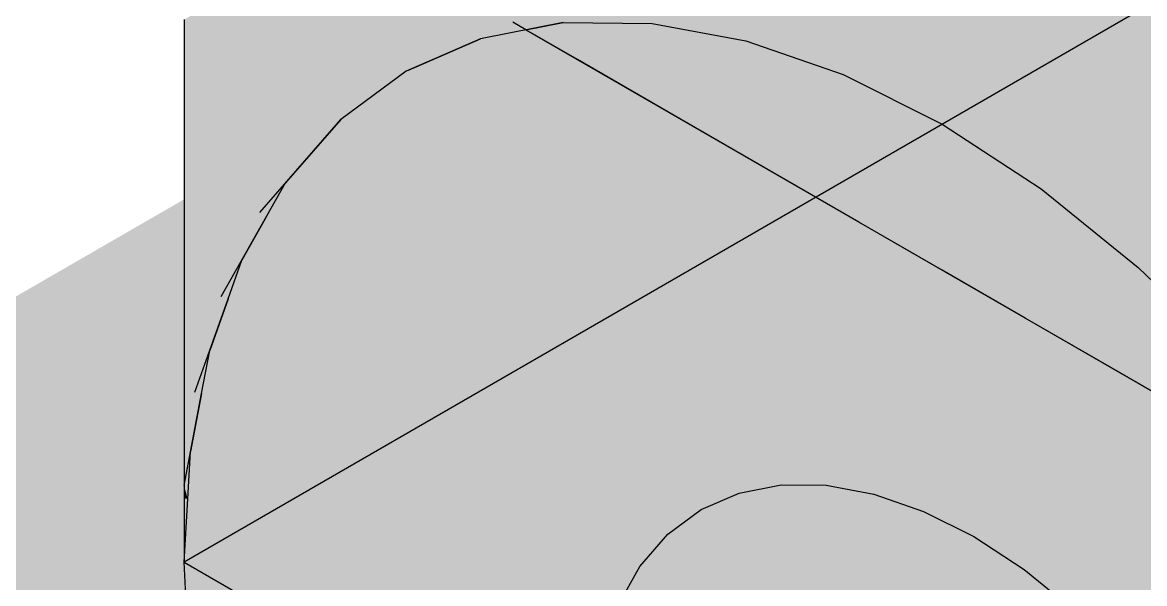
# Model space of a CAD drawing. Extents: x 0 to 297, y 0 to 210.
# Drawn here: x 206.73 to 219.28, y 143.83 to 150.1 of the extents above; entities that cross this region are included whole.
import ezdxf

# ---------------------------------------------------------------- set-up
doc = ezdxf.new("R2010")
doc.units = 0
doc.layers.add('SOMBRA', color=8, linetype='CONTINUOUS')
doc.layers.add('VISIBLE', color=7, linetype='CONTINUOUS')

msp = doc.modelspace()

# ---------------------------------------------------------------- linework, layer by layer
at = {"layer": 'SOMBRA', "color": 253}
for points in [[(260.8315, 174.9701), (265.8094, 177.1344), (208.5337, 144.0663)], [(260.8315, 174.9701), (208.5337, 144.9238), (259.7943, 174.5191)], [(260.8315, 174.9701), (208.5337, 144.0663), (208.5337, 144.7759)], [(260.8315, 174.9701), (208.5337, 144.7759), (208.5337, 144.9238)], [(208.5337, 144.9238), (254.9197, 172.3997), (259.7943, 174.5191)], [(208.5337, 145.6187), (252.3231, 171.2707), (254.9197, 172.3997)], [(208.5337, 144.9238), (208.5337, 145.6187), (254.9197, 172.3997)], [(208.5337, 145.9889), (250.1163, 170.3112), (252.3231, 171.2707)], [(208.5337, 145.6187), (208.5337, 145.9889), (252.3231, 171.2707)], [(208.5337, 146.3035), (245.225, 168.1845), (250.1163, 170.3112)], [(208.5337, 145.9889), (208.5337, 146.3035), (250.1163, 170.3112)], [(208.5337, 147.0007), (243.9345, 167.6233), (245.225, 168.1845)], [(208.5337, 146.3035), (208.5337, 147.0007), (245.225, 168.1845)], [(208.5337, 147.1847), (240.1641, 165.984), (243.9345, 167.6233)], [(208.5337, 147.0007), (208.5337, 147.1847), (243.9345, 167.6233)], [(208.5337, 147.7222), (235.3761, 163.9022), (240.1641, 165.984)], [(208.5337, 147.1847), (208.5337, 147.7222), (240.1641, 165.984)], [(208.5337, 148.4048), (234.8636, 163.6794), (235.3761, 163.9022)], [(208.5337, 147.7222), (208.5337, 148.4048), (235.3761, 163.9022)], [(208.5337, 148.4778), (229.249, 161.2382), (234.8636, 163.6794)], [(208.5337, 148.4048), (208.5337, 148.4778), (234.8636, 163.6794)], [(208.5337, 149.2782), (223.2339, 158.6229), (229.249, 161.2382)], [(208.5337, 148.4778), (208.5337, 149.2782), (229.249, 161.2382)], [(208.5337, 149.2782), (208.5337, 150.1357), (223.2339, 158.6229)], [(212.3612, 150.0215), (212.7764, 150.1021), (212.9365, 149.6893)], [(212.7764, 150.1021), (214.0901, 149.0233), (212.9365, 149.6893)], [(212.7764, 150.1021), (213.7719, 150.0942), (214.0901, 149.0233)], [(213.7719, 150.0942), (215.1243, 148.4262), (214.0901, 149.0233)], [(213.7719, 150.0942), (214.8229, 149.8994), (215.1243, 148.4262)], [(214.8229, 149.8994), (216.0881, 147.8698), (215.1243, 148.4262)], [(214.8229, 149.8994), (215.9115, 149.5209), (216.0881, 147.8698)], [(215.9115, 149.5209), (217.019, 147.3323), (216.0881, 147.8698)], [(215.9115, 149.5209), (217.019, 148.9653), (217.019, 147.3323)], [(217.019, 148.9653), (217.95, 146.7948), (217.019, 147.3323)], [(217.019, 148.9653), (218.1266, 148.242), (217.95, 146.7948)], [(218.1266, 148.242), (218.9137, 146.2384), (217.95, 146.7948)], [(218.1266, 148.242), (219.2152, 147.3635), (218.9137, 146.2384)], [(219.2152, 147.3635), (219.948, 145.6413), (218.9137, 146.2384)], [(219.2152, 147.3635), (220.2662, 146.3447), (219.948, 145.6413)], [(221.2617, 145.2031), (220.2662, 146.3447), (208.9525, 139.8127)], [(197.2617, 138.2436), (208.6063, 145.3033), (203.749, 141.9891)], [(197.2617, 138.2436), (197.2926, 138.7713), (208.6063, 145.3033)], [(203.749, 141.9891), (208.6063, 145.3033), (208.5754, 144.7756)], [(209.948, 138.6712), (221.2617, 145.2031), (208.9525, 139.8127)], [(222.1845, 143.9583), (221.2617, 145.2031), (209.948, 138.6712)], [(203.749, 141.9891), (208.5754, 144.7756), (208.5337, 144.0663)], [(203.749, 141.9891), (208.5337, 144.0663), (197.22, 137.5344)], [(197.251, 136.9709), (197.22, 137.5344), (208.5337, 144.0663)], [(197.251, 136.9709), (208.5337, 144.0663), (203.7384, 140.7164)], [(203.7384, 140.7164), (208.5337, 144.0663), (208.5647, 143.5029)], [(208.5647, 143.5029), (208.5337, 144.0663), (209.2718, 143.6402)], [(210.8708, 137.4263), (222.1845, 143.9583), (209.948, 138.6712)], [(223.019, 142.6314), (222.1845, 143.9583), (210.8708, 137.4263)]]:
    msp.add_solid(points, dxfattribs=at)
at = {"layer": 'SOMBRA', "color": 252}
for points in [[(211.7628, 145.0784), (208.5337, 144.0663), (265.8094, 177.1344)], [(211.7628, 145.0784), (265.8094, 177.1344), (266.5475, 176.7083)], [(217.0975, 146.7504), (211.7628, 145.0784), (266.5475, 176.7083)], [(217.0975, 146.7504), (266.5475, 176.7083), (267.7668, 176.0043)], [(220.6109, 147.8515), (217.0975, 146.7504), (267.7668, 176.0043)], [(208.5337, 150.1357), (208.5337, 149.2782), (210.8912, 149.736)], [(208.5337, 150.1357), (210.8912, 149.736), (210.5285, 150.1199)], [(212.3612, 150.0215), (210.5285, 150.1199), (210.8912, 149.736)], [(212.3612, 150.0215), (212.2139, 150.1066), (210.5285, 150.1199)], [(211.8535, 149.9229), (210.8912, 149.736), (211.0465, 149.5716)], [(208.5337, 149.2782), (211.0465, 149.5716), (210.8912, 149.736)], [(212.7057, 141.6577), (226.4574, 149.6839), (226.7859, 149.7869)], [(221.6859, 136.8812), (213.0592, 141.8618), (226.7859, 149.7869)], [(212.6306, 141.701), (225.771, 149.4688), (226.4574, 149.6839)], [(212.7057, 141.6577), (212.6306, 141.701), (226.4574, 149.6839)], [(208.5337, 149.2782), (208.5337, 148.4778), (211.0465, 149.5716)], [(208.5337, 148.4778), (209.0838, 148.1288), (211.019, 149.5596)], [(212.4737, 141.7916), (224.6611, 149.1209), (225.771, 149.4688)], [(212.6306, 141.701), (212.4737, 141.7916), (225.771, 149.4688)], [(212.22, 141.9381), (223.0096, 148.6033), (224.6611, 149.1209)], [(212.4737, 141.7916), (212.22, 141.9381), (224.6611, 149.1209)], [(209.0838, 148.1288), (209.3834, 147.9785), (210.2872, 149.0186)], [(211.8425, 142.156), (220.6109, 147.8515), (223.0096, 148.6033)], [(212.22, 141.9381), (211.8425, 142.156), (223.0096, 148.6033)], [(208.5337, 148.4778), (208.5337, 148.4048), (209.0838, 148.1288)], [(208.5337, 148.4048), (208.5337, 147.7222), (209.0838, 148.1288)], [(209.3834, 147.9785), (209.4611, 147.9395), (209.6706, 148.309)], [(209.0838, 148.1288), (208.5337, 147.1847), (208.6565, 147.142)], [(209.0838, 148.1288), (208.5337, 147.7222), (208.5337, 147.1847)], [(209.0838, 148.1288), (208.6565, 147.142), (209.3834, 147.9785)], [(209.3834, 147.9785), (208.6565, 147.142), (208.951, 147.0396)], [(209.3834, 147.9785), (208.951, 147.0396), (209.4611, 147.9395)], [(211.2942, 142.4725), (217.0975, 146.7504), (220.6109, 147.8515)], [(211.8425, 142.156), (211.2942, 142.4725), (220.6109, 147.8515)], [(208.951, 147.0396), (209.0275, 147.0131), (209.1797, 147.4429)], [(208.5337, 147.1847), (208.5337, 147.0007), (208.6565, 147.142)], [(208.6565, 147.142), (208.5337, 147.0007), (208.5337, 146.3035)], [(208.6565, 147.142), (208.5337, 146.3035), (208.951, 147.0396)], [(208.951, 147.0396), (208.5337, 145.9889), (208.6567, 145.9661)], [(208.951, 147.0396), (208.5337, 146.3035), (208.5337, 145.9889)], [(208.951, 147.0396), (208.6567, 145.9661), (209.0275, 147.0131)], [(210.4912, 142.9362), (211.7628, 145.0784), (217.0975, 146.7504)], [(211.2942, 142.4725), (210.4912, 142.9362), (217.0975, 146.7504)], [(208.6567, 145.9661), (208.7305, 145.9524), (208.8229, 146.4353)], [(208.5337, 145.9889), (208.5337, 145.6187), (208.6567, 145.9661)], [(208.6567, 145.9661), (208.5337, 145.6187), (208.5337, 144.9238)], [(208.6567, 145.9661), (208.5337, 144.9238), (208.7305, 145.9524)], [(208.5337, 144.9238), (208.5754, 144.7756), (208.6063, 145.3033)], [(209.2718, 143.6402), (208.5337, 144.0663), (211.7628, 145.0784)], [(210.4912, 142.9362), (209.2718, 143.6402), (211.7628, 145.0784)], [(208.5337, 144.9238), (208.5337, 144.7759), (208.5754, 144.7756)], [(217.3726, 139.3715), (214.7468, 144.8389), (214.3226, 144.6542)], [(214.3912, 144.6339), (214.3226, 144.6542), (214.7468, 144.8389)], [(214.3912, 144.6339), (214.7468, 144.8389), (214.3932, 144.6347)], [(214.8601, 144.7254), (214.3932, 144.6347), (214.7468, 144.8389)], [(217.3726, 139.3715), (215.2159, 144.93), (214.7468, 144.8389)], [(214.8601, 144.7254), (214.7468, 144.8389), (215.2159, 144.93)], [(214.8601, 144.7254), (215.2159, 144.93), (214.8624, 144.7259)], [(215.366, 144.7219), (214.8624, 144.7259), (215.2159, 144.93)], [(217.3726, 139.3715), (215.7219, 144.926), (215.2159, 144.93)], [(215.366, 144.7219), (215.2159, 144.93), (215.7219, 144.926)], [(215.366, 144.7219), (215.7219, 144.926), (215.3684, 144.7218)], [(215.9001, 144.6233), (215.3684, 144.7218), (215.7219, 144.926)], [(217.3726, 139.3715), (216.2562, 144.8269), (215.7219, 144.926)], [(215.9001, 144.6233), (215.7219, 144.926), (216.2562, 144.8269)], [(215.9001, 144.6233), (216.2562, 144.8269), (215.9027, 144.6228)], [(216.4534, 144.4313), (215.9027, 144.6228), (216.2562, 144.8269)], [(217.3726, 139.3715), (216.8096, 144.6345), (216.2562, 144.8269)], [(216.4534, 144.4313), (216.2562, 144.8269), (216.8096, 144.6345)], [(214.8601, 144.7254), (203.0795, 138.1028), (214.3932, 144.6347)], [(214.8601, 144.7254), (203.4744, 138.1795), (203.0795, 138.1028)], [(203.4744, 138.1795), (214.8601, 144.7254), (214.8624, 144.7259)], [(203.4744, 138.1795), (214.8624, 144.7259), (203.5486, 138.1939)], [(215.366, 144.7219), (203.5486, 138.1939), (214.8624, 144.7259)], [(215.366, 144.7219), (203.9746, 138.1905), (203.5486, 138.1939)], [(203.9746, 138.1905), (215.366, 144.7219), (215.3684, 144.7218)], [(203.9746, 138.1905), (215.3684, 144.7218), (204.0547, 138.1899)], [(215.9001, 144.6233), (204.0547, 138.1899), (215.3684, 144.7218)], [(208.5337, 144.7759), (208.5337, 144.0663), (208.5754, 144.7756)], [(214.3912, 144.6339), (202.6553, 137.9181), (213.969, 144.4501)], [(214.3912, 144.6339), (203.0124, 138.0736), (202.6553, 137.9181)], [(203.0124, 138.0736), (214.3912, 144.6339), (214.3932, 144.6347)], [(203.0124, 138.0736), (214.3932, 144.6347), (203.0795, 138.1028)], [(215.9001, 144.6233), (204.5044, 138.1065), (204.0547, 138.1899)], [(204.5044, 138.1065), (215.9001, 144.6233), (215.9027, 144.6228)], [(204.5044, 138.1065), (215.9027, 144.6228), (204.5889, 138.0908)], [(216.4534, 144.4313), (204.5889, 138.0908), (215.9027, 144.6228)], [(217.3726, 139.3715), (214.3226, 144.6542), (213.9506, 144.3792)], [(213.9672, 144.4488), (213.9506, 144.3792), (214.3226, 144.6542)], [(213.9672, 144.4488), (214.3226, 144.6542), (213.969, 144.4501)], [(214.3912, 144.6339), (213.969, 144.4501), (214.3226, 144.6542)], [(216.4534, 144.4313), (216.8096, 144.6345), (216.456, 144.4304)], [(217.0163, 144.1493), (216.456, 144.4304), (216.8096, 144.6345)], [(217.3726, 139.3715), (217.3726, 144.3521), (216.8096, 144.6345)], [(217.0163, 144.1493), (216.8096, 144.6345), (217.3726, 144.3521)], [(213.9672, 144.4488), (202.2833, 137.6431), (213.597, 144.1751)], [(213.9672, 144.4488), (202.5965, 137.8746), (202.2833, 137.6431)], [(202.5965, 137.8746), (213.9672, 144.4488), (213.969, 144.4501)], [(202.5965, 137.8746), (213.969, 144.4501), (202.6553, 137.9181)], [(213.9672, 144.4488), (213.597, 144.1751), (213.9506, 144.3792)], [(216.4534, 144.4313), (205.0547, 137.9289), (204.5889, 138.0908)], [(205.0547, 137.9289), (216.4534, 144.4313), (216.456, 144.4304)], [(205.0547, 137.9289), (216.456, 144.4304), (205.1423, 137.8984)], [(217.0163, 144.1493), (205.1423, 137.8984), (216.456, 144.4304)], [(213.5955, 144.1733), (213.6371, 144.0185), (213.9506, 144.3792)], [(213.5955, 144.1733), (213.9506, 144.3792), (213.597, 144.1751)], [(217.3726, 139.3715), (213.9506, 144.3792), (213.6371, 144.0185)], [(217.0163, 144.1493), (217.3726, 144.3521), (217.019, 144.148)], [(217.5793, 143.7821), (217.019, 144.148), (217.3726, 144.3521)], [(217.3726, 139.3715), (217.9356, 143.9844), (217.3726, 144.3521)], [(217.5793, 143.7821), (217.3726, 144.3521), (217.9356, 143.9844)], [(213.5955, 144.1733), (201.9698, 137.2824), (213.2836, 143.8143)], [(213.5955, 144.1733), (202.2337, 137.586), (201.9698, 137.2824)], [(202.2337, 137.586), (213.5955, 144.1733), (213.597, 144.1751)], [(202.2337, 137.586), (213.597, 144.1751), (202.2833, 137.6431)], [(217.0163, 144.1493), (205.6162, 137.6607), (205.1423, 137.8984)], [(205.6162, 137.6607), (217.0163, 144.1493), (217.019, 144.148)], [(205.6162, 137.6607), (217.019, 144.148), (205.7053, 137.616)], [(217.5793, 143.7821), (205.7053, 137.616), (217.019, 144.148)], [(213.5955, 144.1733), (213.2836, 143.8143), (213.6371, 144.0185)], [(213.2824, 143.8122), (213.3876, 143.5782), (213.6371, 144.0185)], [(213.2824, 143.8122), (213.6371, 144.0185), (213.2836, 143.8143)], [(217.3726, 139.3715), (213.6371, 144.0185), (213.3876, 143.5782)], [(217.3726, 139.3715), (218.489, 143.5378), (217.9356, 143.9844)], [(217.5793, 143.7821), (217.9356, 143.9844), (217.582, 143.7803)], [(218.1328, 143.3359), (217.582, 143.7803), (217.9356, 143.9844)], [(218.1328, 143.3359), (217.9356, 143.9844), (218.489, 143.5378)]]:
    msp.add_solid(points, dxfattribs=at)
at = {"layer": 'SOMBRA', "color": 254}
for points in [[(212.2139, 150.1066), (212.3612, 150.0215), (256.7191, 175.6315)], [(212.3612, 150.0215), (234.5946, 152.1012), (256.7191, 175.6315)], [(212.3612, 150.0215), (221.6768, 144.6431), (234.5946, 152.1012)], [(212.7764, 150.1021), (211.8535, 149.9229), (200.5398, 143.3909)], [(201.4627, 143.5701), (212.7764, 150.1021), (200.5398, 143.3909)], [(213.7719, 150.0942), (212.7764, 150.1021), (201.4627, 143.5701)], [(202.4581, 143.5623), (213.7719, 150.0942), (201.4627, 143.5701)], [(214.8229, 149.8994), (213.7719, 150.0942), (202.4581, 143.5623)], [(211.8535, 149.9229), (211.019, 149.5596), (199.7053, 143.0277)], [(200.5398, 143.3909), (211.8535, 149.9229), (199.7053, 143.0277)], [(203.5092, 143.3674), (214.8229, 149.8994), (202.4581, 143.5623)], [(215.9115, 149.5209), (214.8229, 149.8994), (203.5092, 143.3674)], [(211.019, 149.5596), (210.2872, 149.0186), (198.9735, 142.4866)], [(199.7053, 143.0277), (211.019, 149.5596), (198.9735, 142.4866)], [(204.5978, 142.989), (215.9115, 149.5209), (203.5092, 143.3674)], [(217.019, 148.9653), (215.9115, 149.5209), (204.5978, 142.989)], [(210.2872, 149.0186), (209.6706, 148.309), (198.3569, 141.777)], [(198.9735, 142.4866), (210.2872, 149.0186), (198.3569, 141.777)], [(205.7053, 142.4333), (217.019, 148.9653), (204.5978, 142.989)], [(218.1266, 148.242), (217.019, 148.9653), (205.7053, 142.4333)], [(198.1474, 141.4075), (209.6706, 148.309), (204.6348, 145.153)], [(198.1474, 141.4075), (198.3569, 141.777), (209.6706, 148.309)], [(204.6348, 145.153), (209.6706, 148.309), (209.4611, 147.9395)], [(206.8129, 141.7101), (218.1266, 148.242), (205.7053, 142.4333)], [(219.2152, 147.3635), (218.1266, 148.242), (206.8129, 141.7101)], [(204.6348, 145.153), (209.4611, 147.9395), (209.1797, 147.4429)], [(197.7137, 140.4811), (209.1797, 147.4429), (204.2011, 144.2266)], [(197.7137, 140.4811), (197.8659, 140.911), (209.1797, 147.4429)], [(204.6348, 145.153), (209.1797, 147.4429), (197.8659, 140.911)], [(204.2011, 144.2266), (209.1797, 147.4429), (209.0275, 147.0131)], [(207.9015, 140.8315), (219.2152, 147.3635), (206.8129, 141.7101)], [(220.2662, 146.3447), (219.2152, 147.3635), (207.9015, 140.8315)], [(204.2011, 144.2266), (209.0275, 147.0131), (208.8229, 146.4353)], [(197.4168, 139.4204), (208.8229, 146.4353), (203.9041, 143.1659)], [(197.4168, 139.4204), (197.5092, 139.9033), (208.8229, 146.4353)], [(204.2011, 144.2266), (208.8229, 146.4353), (197.5092, 139.9033)], [(203.9041, 143.1659), (208.8229, 146.4353), (208.7305, 145.9524)], [(208.9525, 139.8127), (220.2662, 146.3447), (207.9015, 140.8315)], [(203.9041, 143.1659), (208.7305, 145.9524), (208.6063, 145.3033)], [(203.9041, 143.1659), (208.6063, 145.3033), (197.2926, 138.7713)]]:
    msp.add_solid(points, dxfattribs=at)
at = {"layer": 'VISIBLE'}
for p, q in [((265.8094, 177.1344), (208.5337, 144.0663)), ((208.5337, 150.1357), (208.5337, 149.2782)), ((212.7764, 150.1021), (211.8535, 149.9229)), ((212.3612, 150.0215), (212.2139, 150.1066)), ((212.3612, 150.0215), (212.7764, 150.1021)), ((212.7764, 150.1021), (213.7719, 150.0942)), ((213.7719, 150.0942), (214.8229, 149.8994)), ((212.9365, 149.6893), (212.3612, 150.0215)), ((212.3612, 150.0215), (221.6768, 144.6431)), ((211.8535, 149.9229), (211.019, 149.5596)), ((211.0465, 149.5716), (211.8535, 149.9229)), ((214.8229, 149.8994), (215.9115, 149.5209)), ((214.0901, 149.0233), (212.9365, 149.6893)), ((211.019, 149.5596), (210.2872, 149.0186)), ((215.9115, 149.5209), (217.019, 148.9653)), ((208.5337, 149.2782), (208.5337, 148.4778)), ((209.3834, 147.9785), (210.2872, 149.0186)), ((210.2872, 149.0186), (209.6706, 148.309)), ((215.1243, 148.4262), (214.0901, 149.0233)), ((217.019, 148.9653), (218.1266, 148.242)), ((208.5337, 148.4778), (208.5337, 148.4048)), ((208.5337, 148.4048), (208.5337, 147.7222)), ((216.0881, 147.8698), (215.1243, 148.4262)), ((209.4611, 147.9395), (209.6706, 148.309)), ((218.1266, 148.242), (219.2152, 147.3635)), ((208.951, 147.0396), (209.4611, 147.9395)), ((209.4611, 147.9395), (209.1797, 147.4429)), ((217.019, 147.3323), (216.0881, 147.8698)), ((208.5337, 147.7222), (208.5337, 147.1847)), ((209.0275, 147.0131), (209.1797, 147.4429)), ((217.95, 146.7948), (217.019, 147.3323)), ((219.2152, 147.3635), (220.2662, 146.3447)), ((208.5337, 147.1847), (208.5337, 147.0007)), ((208.5337, 147.0007), (208.5337, 146.3035)), ((208.6567, 145.9661), (209.0275, 147.0131)), ((209.0275, 147.0131), (208.8229, 146.4353)), ((218.9137, 146.2384), (217.95, 146.7948)), ((208.7305, 145.9524), (208.8229, 146.4353)), ((208.5337, 146.3035), (208.5337, 145.9889)), ((219.948, 145.6413), (218.9137, 146.2384)), ((208.5337, 145.9889), (208.5337, 145.6187)), ((208.5337, 144.9238), (208.7305, 145.9524)), ((208.7305, 145.9524), (208.6063, 145.3033)), ((208.5337, 145.6187), (208.5337, 144.9238)), ((208.5754, 144.7756), (208.6063, 145.3033)), ((208.5337, 144.9238), (208.5337, 144.7759)), ((214.3226, 144.6542), (214.7468, 144.8389)), ((214.7468, 144.8389), (215.2159, 144.93)), ((215.2159, 144.93), (215.7219, 144.926)), ((215.7219, 144.926), (216.2562, 144.8269)), ((216.2562, 144.8269), (216.8096, 144.6345)), ((208.5337, 144.7759), (208.5337, 144.0663)), ((208.5337, 144.0663), (208.5754, 144.7756)), ((213.9506, 144.3792), (214.3226, 144.6542)), ((216.8096, 144.6345), (217.3726, 144.3521)), ((213.6371, 144.0185), (213.9506, 144.3792)), ((217.3726, 144.3521), (217.9356, 143.9844)), ((208.5647, 143.5029), (208.5337, 144.0663)), ((208.5337, 144.0663), (209.2718, 143.6402)), ((213.3876, 143.5782), (213.6371, 144.0185)), ((217.9356, 143.9844), (218.489, 143.5378))]:
    msp.add_line(p, q, dxfattribs=at)

doc.saveas('drawing.dxf')
